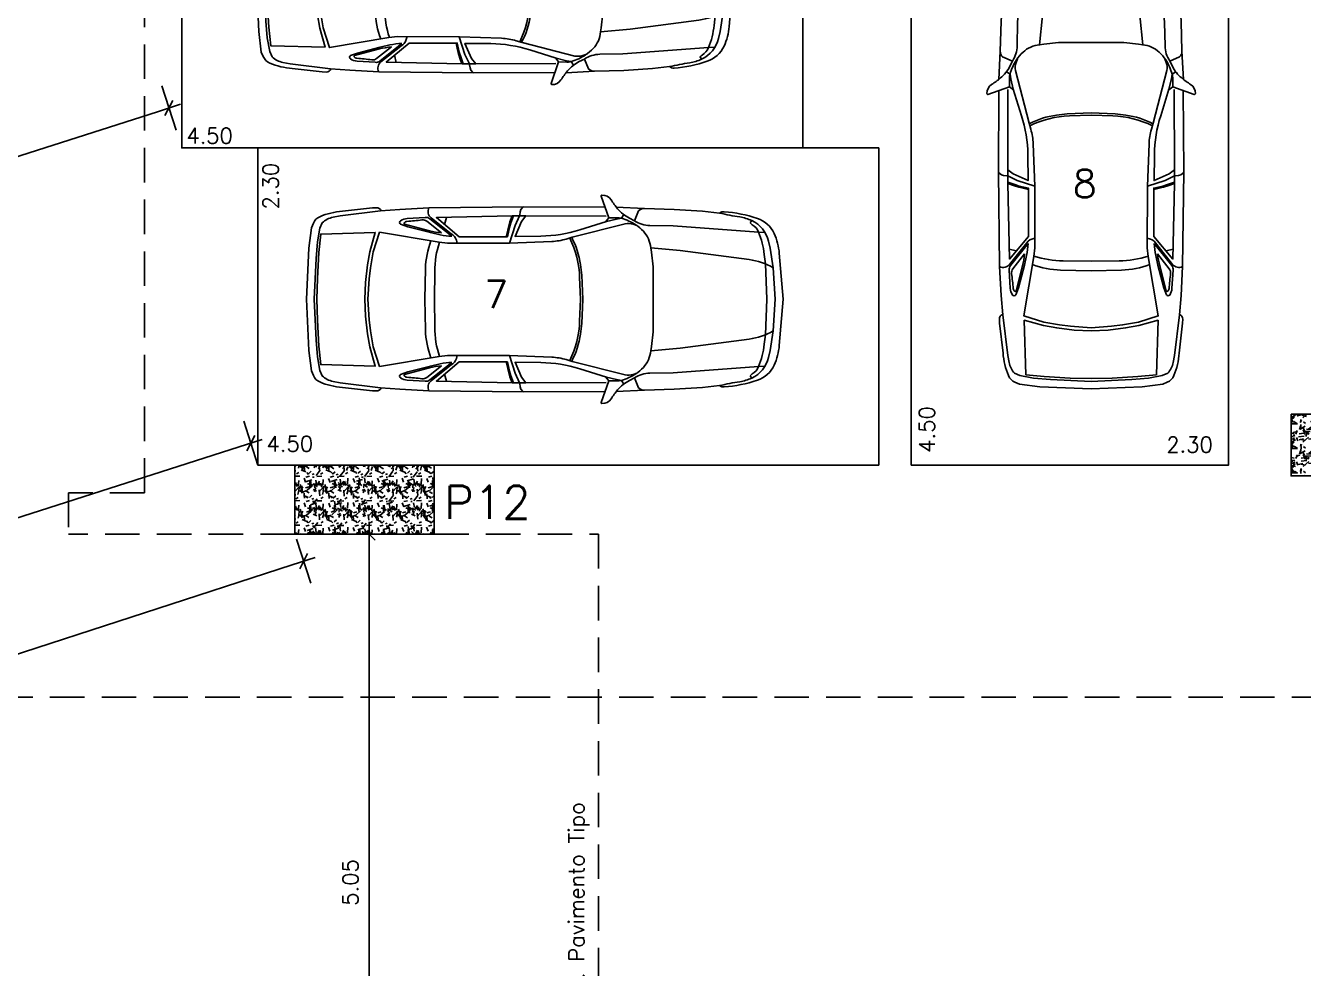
# Model space of a CAD drawing. Header units: millimetres. Extents: x -184.9 to -112.9, y 0.4 to 45.1.
# Drawn here: x -166.38 to -157.12, y 23.2 to 30.04 of the extents above; entities that cross this region are included whole.
import ezdxf

# ---------------------------------------------------------------- set-up
doc = ezdxf.new("R2010")
doc.units = ezdxf.units.MM
doc.linetypes.add('DASHED2', pattern=[0.375, 0.25, -0.125])
for name, color, linetype in [('COTA', 11, 'Continuous'), ('HACHURA 1', 8, 'Continuous'), ('LINHA', 1, 'Continuous'), ('PAREDE', 7, 'Continuous'), ('PILAR', 21, 'Continuous'), ('PROJECAO', 1, 'DASHED2'), ('TEXTO 1', 3, 'Continuous'), ('TEXTO 2', 2, 'Continuous')]:
    doc.layers.add(name, color=color, linetype=linetype)
doc.styles.add('ROMANS', font='romans.shx')
doc.dimstyles.new('Copy of TICK75', dxfattribs={"dimtxt": 0.1125, "dimasz": 0.08800000000000001, "dimexe": 0.18, "dimexo": 0.0625, "dimgap": 0.07900000000000001, "dimtad": 1, "dimrnd": 0.005, "dimzin": 4, "dimdsep": 46, "dimtxsty": 'ROMANS', "dimblk1": 'TICK', "dimblk2": 'TICK', "dimsah": 1, "dimcen": 0.09, "dimse1": 1, "dimse2": 1, "dimclrd": 256, "dimclrt": 2, "dimaunit": 1, "dimadec": 0, "dimazin": 0, "dimtfac": 1, "dimtix": 1, "dimtmove": 2, "dimatfit": 3, "dimldrblk": 'TICK', "dimfxl": 1, "dimtolj": 1, "dimtzin": 0, "dimlwd": -1, "dimarcsym": 0})
doc.dimstyles.new('TICK75', dxfattribs={"dimtxt": 0.1125, "dimasz": 0.08800000000000001, "dimexe": 0.18, "dimexo": 0.0625, "dimgap": 0.061, "dimtad": 1, "dimrnd": 0.005, "dimzin": 4, "dimdsep": 46, "dimtxsty": 'ROMANS', "dimblk1": 'TICK', "dimblk2": 'TICK', "dimsah": 1, "dimcen": 0.09, "dimse1": 1, "dimse2": 1, "dimclrt": 2, "dimaunit": 1, "dimadec": 0, "dimazin": 0, "dimtfac": 1, "dimtix": 1, "dimtmove": 2, "dimatfit": 3, "dimldrblk": 'TICK', "dimfxl": 1, "dimtolj": 1, "dimtzin": 0, "dimarcsym": 0})

# ---------------------------------------------------------------- blocks, each defined once
blk = doc.blocks.new('TICK')
at = {"layer": 'COTA'}
for p, q in [((0, 1.907592907288972), (0, -1.907600000000002)), ((-1, 0), (1, 0))]:
    blk.add_line(p, q, dxfattribs=at)
at = {"layer": 'COTA', "color": 2}
blk.add_line((0.5, 0.5), (-0.5, -0.5), dxfattribs=at)
blk = doc.blocks.new('*D186')
at = {"layer": 'COTA'}
blk.add_line((-164.8277477670897, 26.98183454971875), (-169.4208105471178, 25.50712460914092), dxfattribs=at)
at = {"layer": 'Defpoints', "color": 0}
for p in [(-164.68313209352, 26.81928279172152), (-169.5045977276075, 25.48022278047478), (-169.4437692345276, 25.2907691938114)]:
    blk.add_point(p, dxfattribs=at)
at = {"layer": 'COTA', "xscale": 0.08800000000000001, "yscale": 0.08800000000000001, "zscale": 0.08800000000000001}
for p, rotation in [((-164.7439605866, 27.0087363783849), 17.8004388985293), ((-169.5045977276075, 25.48022278047478), 197.8004388985293)]:
    blk.add_blockref('TICK', p, dxfattribs=dict(at, rotation=rotation))
at = {"layer": 'COTA', "color": 2, "insert": (-167.165625433548, 26.37325476308023), "char_height": 0.1125, "attachment_point": 5, "rotation": 17.8004388985293, "style": 'ROMANS'}
blk.add_mtext('\\A1;5.00', dxfattribs=at)
blk = doc.blocks.new('*D105')
at = {"layer": 'COTA', "color": 0, "lineweight": -2}
blk.add_line((-165.4209195179951, 29.41107102615822), (-170.1833152876491, 27.88199277950087), dxfattribs=at)
at = {"layer": 'Defpoints', "color": 0}
for p in [(-165.2443200238876, 29.14890395288197), (-170.2671024681388, 27.85509095083473), (-170.174290154521, 27.56602204889234)]:
    blk.add_point(p, dxfattribs=at)
at = {"layer": 'COTA', "color": 0, "lineweight": -2, "xscale": 0.08800000000000001, "yscale": 0.08800000000000001, "zscale": 0.08800000000000001}
for p, rotation in [((-165.3371323375054, 29.43797285482436), 17.80043889852458), ((-170.2671024681388, 27.85509095083473), 197.8004388985246)]:
    blk.add_blockref('TICK', p, dxfattribs=dict(at, rotation=rotation))
at = {"layer": 'COTA', "color": 2, "insert": (-167.8379610324938, 28.75816879956159), "char_height": 0.1125, "attachment_point": 5, "rotation": 17.80043889852458, "style": 'ROMANS'}
blk.add_mtext('\\A1;5.18', dxfattribs=at)
blk = doc.blocks.new('*D24')
at = {"layer": 'COTA'}
blk.add_line((-163.8863029050875, 26.26090395288241), (-163.8863029050875, 21.38690395288268), dxfattribs=at)
at = {"layer": 'Defpoints', "color": 0}
for p in [(-163.4143200238879, 26.34890395288241), (-163.8863029050875, 21.29890395288268), (-163.4143200238879, 21.29890395288268)]:
    blk.add_point(p, dxfattribs=at)
at = {"layer": 'COTA', "xscale": 0.08800000000000001, "yscale": 0.08800000000000001, "zscale": 0.08800000000000001}
for p, rotation in [((-163.8863029050875, 26.34890395288241), 90), ((-163.8863029050875, 21.29890395288268), 270)]:
    blk.add_blockref('TICK', p, dxfattribs=dict(at, rotation=rotation))
at = {"layer": 'COTA', "color": 2, "insert": (-164.0215529050875, 23.82390395288255), "char_height": 0.1125, "attachment_point": 5, "rotation": 90, "style": 'ROMANS'}
blk.add_mtext('\\A1;5.05', dxfattribs=at)
blk = doc.blocks.new('*D19')
at = {"layer": 'COTA'}
blk.add_line((-164.4443588119858, 26.12524551764252), (-169.3037568781457, 24.55081100587527), dxfattribs=at)
at = {"layer": 'Defpoints', "color": 0}
for p in [(-164.4243200238876, 26.34890395288269), (-169.4511493399494, 24.72022207660549), (-169.3874725030966, 24.52368732362029)]:
    blk.add_point(p, dxfattribs=at)
at = {"layer": 'COTA', "xscale": 0.08800000000000001, "yscale": 0.08800000000000001, "zscale": 0.08800000000000001}
for p, rotation in [((-164.3606431870349, 26.15236919989749), 17.95221267740266), ((-169.3874725030966, 24.52368732362029), 197.9522126774027)]:
    blk.add_blockref('TICK', p, dxfattribs=dict(at, rotation=rotation))
at = {"layer": 'COTA', "color": 2, "insert": (-166.9157450953497, 25.46669346942501), "char_height": 0.1125, "attachment_point": 5, "rotation": 17.952212677402667, "style": 'ROMANS'}
blk.add_mtext('\\A1;5.29', dxfattribs=at)
blk = doc.blocks.new('VECTRA_P')
for p, q in [((1.961916044578647, 0.7454139204326111), (1.979962422656069, 0.7223204870060727)), ((1.979962422656069, 0.7223204870060727), (1.985978891584992, 0.7042858849629283)), ((1.15162914757218, 0.6822805562241001), (1.170250023715052, 0.6528511176516076)), ((1.985978891584992, 0.7042858849629283), (1.989588754992653, 0.6790374284784093)), ((1.989588754992653, 0.6790374284784093), (1.990423900686153, 0.671493906475348)), ((1.990423900686153, 0.671493906475348), (2.026474363584001, 0.5958986722658892)), ((2.068383374160682, 0.6255172471384185), (2.051368606376137, 0.671764355265168)), ((2.080714606053597, 0.581919385452693), (2.068383374160682, 0.6255172471384185)), ((2.57970397046207, 0.6599597216620623), (2.594454901774334, 0.6032199314345235)), ((2.026474363584001, 0.5958986722658892), (2.072112204241598, 0.4536526510405565)), ((2.085457364538449, 0.5582249002189883), (2.080714606053597, 0.581919385452693)), ((2.098737148128357, 0.5045626529906713), (2.085457364538449, 0.5582249002189883)), ((2.026474363584001, -0.5958986722660029), (2.072112204241598, -0.4536526510406702)), ((2.098737148128357, -0.5045626529906713), (2.085457364538449, -0.558224900219102)), ((1.990423900686153, -0.671493906475348), (2.026474363584001, -0.5958986722660029)), ((2.080714606053597, -0.5819193854528066), (2.068383374160682, -0.6255172471384185)), ((2.085457364538449, -0.558224900219102), (2.080714606053597, -0.5819193854528066)), ((2.57970397046207, -0.659959721662176), (2.594454901774334, -0.6032199314345235)), ((1.15162914757218, -0.6822805562241001), (1.170250023715052, -0.6528511176517213)), ((1.979962422656069, -0.7223204870060727), (1.985978891584992, -0.7042858849629283)), ((1.985978891584992, -0.7042858849629283), (1.989588754992653, -0.679037428478523)), ((1.989588754992653, -0.679037428478523), (1.990423900686153, -0.671493906475348)), ((2.068383374160682, -0.6255172471384185), (2.051368606376137, -0.671764355265168)), ((1.961916044578647, -0.7454139204326111), (1.979962422656069, -0.7223204870060727))]:
    blk.add_line(p, q)
for points in [[(-0.1320190883282919, 0), (-0.1008528512771925, 0.3712777887999437, -0.08670154319651346), (-0.05929786854237307, 0.5295766547779976, -0.2061370853005027), (0.07575582534574465, 0.6515446477206979, -0.06357708614580351), (0.3432660117429904, 0.7060409657887021, -0.1929015418481739), (0.3793655732205217, 0.6945910887162654), (0.5171960851145485, 0.7108090287478035), (0.7461727013100798, 0.7246750477327168), (0.9844009200173609, 0.7316080572252304, -0.2123161555323496), (1.031544989413998, 0.7122664558220322), (1.064733379409393, 0.6333655615015914), (1.105932718829692, 0.6539484086813445, 0.1044151366488792), (1.200920117955526, 0.7294188256335019, 0.0301351806626627), (1.253563734945978, 0.8014587652172622, -0.2682936796714216), (1.326807051562739, 0.8391939651780831, -0.4785956254922227), (1.33322840580616, 0.8303783016676789), (1.272714654757706, 0.6570473592398685), (1.205592214469572, 0.6575789908431489, 0.07179212366907503), (1.169655606317587, 0.6526825542728147, 0.07499638974959891), (1.055311823190578, 0.6004538237247061, 0.06072865727079466), (0.9932394701028251, 0.5482251102067721, 0.1684271616291917), (0.9344133794095235, 0.4151684846918897), (0.6970827053457818, 0.3922725282805004), (0.1430190510846003, 0.319669689655143, 0.09778805919175905), (-0.0518805754039704, 0.2539442399047402), (-0.02765396015858457, 0.4118647800966073), (-0.01496385400581346, 0.4671945899776802, -0.2331102208790654), (0.121166552410326, 0.6343367594729443, -0.06836519186026477), (0.2170667534214807, 0.6632412582611096, 0.01729510242172204), (0.3793655732205217, 0.6945910887162654, -1.253436740119883)], [(1.302480391907473, 0.7423060514022382), (1.956488019347141, 0.7454784870308231), (2.719981998016639, 0.7363966926600369), (2.953366491197812, 0.724027900315491), (3.109233037354905, 0.7120479754479447), (3.435155155121226, 0.671325304586162), (3.492107656522627, 0.6606554445138499, -0.1399637996152884), (3.579909403339805, 0.6167904471864176), (3.598752007202737, 0.5730169360675745), (3.618832332368783, 0.4626404092400662), (3.629509649335454, 0.3282160887494001), (3.644570521449356, 0)], [(2.491741989655896, 0.4525810770871885), (2.499265473029567, 0.4769270229556923, -0.2003298297804957), (2.54221463858628, 0.5284238978956637), (2.703274031861039, 0.6560932425543342, 0.3624230789309417), (2.719981998016639, 0.7363966926600369, -80.84350076330199)], [(3.705103418840444, 0), (3.687676118608668, 0.4123476542511071), (3.666376141500322, 0.5768040427533379), (3.650885224581053, 0.6135648771266915, 0.1959473859716668), (3.598603413634144, 0.6658039790636394, 0.08120935695297105), (3.41700870031022, 0.709461599704241), (3.175920377006562, 0.7366809606781999), (3.144455636507253, 0.7379122608207354, 0.3157387096905431), (3.104851987431431, 0.7123847035670678, 0.1957327759611312)], [(0, 0), (0.01100997788407199, 0.2846534889434906), (0.01990737984293389, 0.3623728700364381, -0.0682736265983916), (0.06561340932655924, 0.5411331068120262, -0.1604009858186431), (0.1163875355390971, 0.6008365603314587, 0.06879540109318083), (0.1306029470446859, 0.6124578633485953, 0.4314913820364382), (0.1299568178129356, 0.6221422882064189), (0.121166552410326, 0.6343367594729443)], [(0.01380427847098531, 0.5384462209282219), (0.06561340932655924, 0.5411331068120262), (0.7545740267116834, 0.59217929466638), (0.9415556832018055, 0.5951214652479848, 0.1436300784178557), (1.064733379409393, 0.6333655615015914, -3.590325510716907)], [(1.940061953170733, 0.6712413627540172), (1.973903712108701, 0.6277661184738008), (2.027083576273853, 0.5070015131835817), (1.81919857112964, 0.5094168206165932, -0.07434063790939607), (1.504953777822791, 0.5601379361052068), (1.291541432971783, 0.6263506538005004), (1.209012588917417, 0.646667233878361), (1.170250023715052, 0.6528511176516076)], [(2.534698532370136, 0.5080397249730595), (2.711863858989151, 0.6496561353155812, -0.2146323262784144), (2.749444390069829, 0.659311796173597), (2.89439782008418, 0.65072898652204, -0.1319395890471765), (2.949158005421083, 0.6324904989821789, -0.5639220405625647), (2.948084284509111, 0.6056692188208217), (2.891176627432099, 0.5852850288679292), (2.70864266633707, 0.5370067075473344), (2.630260441439795, 0.519841088243993, -0.04639468910887844), (2.534698532370136, 0.5080397249730595, 1.803463411316748)], [(2.618813082505106, 0.5352526315029991), (2.738148077828868, 0.6295860673130846, -0.2033426459790119), (2.776667617351364, 0.6401514130774331, 0.01387406641713885), (2.89751316936087, 0.6273220561341759, -0.2240254394216894), (2.918661142458333, 0.6152473752605374, -0.4267739444706883), (2.91647181800986, 0.6041927179279583), (2.715002453122445, 0.5522516273764495, -0.03871868372115205), (2.618813082505106, 0.5352526315029991, -4.743429449944328)], [(1.045618133581172, 0.59388372044873), (1.076727934833489, 0.6047294415595843, -0.1328747460121915), (1.14068964302966, 0.6092944024107965), (1.566232963750565, 0.4994861561666539), (1.61415760560368, 0.4854507548602669, 0.06103242020598566), (1.731238507991758, 0.4661977104719881), (2.071216763625834, 0.4536549376532548), (2.569494616824027, 0.4523825266196582), (2.638939209312703, 0.4606149740656065), (3.118040953292134, 0.5408943775357784), (3.16894401815588, 0.3819467633020395), (3.190399290052714, 0.2533203557342176), (3.201126926001141, 0.1648896877585457), (3.212393651159488, 0)], [(1.481285098968407, 0), (1.489861314243534, 0.1939859806047934), (1.500581560900347, 0.2796779036804082, -0.09356540660945266), (1.570813820307233, 0.498144588288028, -2.549356773437184)], [(1.500579436852966, 0), (1.506612150256963, 0.174864119810195, -0.1047644017369665), (1.585753946143235, 0.4937691635885813, 2.883450233120003)], [(2.675595540450946, 0), (2.67368617143126, 0.2247297064131999, 0.07648709176800697), (2.635403330633146, 0.4601958062893345, 15.10237595603503)], [(2.753879311264434, 0), (2.748151234121508, 0.245715505041403, 0.08483540131401172), (2.704118509171327, 0.4715365692737805, 10.94108114347921)], [(-0.1320190883282919, 0), (-0.1008528512771925, -0.3712777888000574, 0.08670154319651346), (-0.05929786854237307, -0.5295766547779976, 0.2061370853005027), (0.07575582534574465, -0.6515446477206979, 0.06357708614580351), (0.3432660117429904, -0.7060409657888158, 0.1929015418481739), (0.3793655732205217, -0.6945910887162654), (0.5171960851145485, -0.7108090287478035), (0.7461727013100798, -0.7246750477328305), (0.9844009200173609, -0.731608057225344, 0.2123161555323496), (1.031544989413998, -0.7122664558220322), (1.064733379409393, -0.6333655615017051), (1.105932718829692, -0.6539484086813445, -0.1044151366488792), (1.200920117955526, -0.7294188256335019, -0.0301351806626627), (1.253563734945978, -0.8014587652172622, 0.2682936796714216), (1.326807051562739, -0.8391939651781968, 0.4785956254922227), (1.33322840580616, -0.8303783016676789), (1.272714654757706, -0.6570473592399821), (1.205592214469572, -0.6575789908432625, -0.07179212366907503), (1.169655606317587, -0.6526825542728147, -0.07499638974959891), (1.055311823190578, -0.6004538237247061, -0.06072865727079466), (0.9932394701028251, -0.5482251102067721, -0.1684271616291917), (0.9344133794095235, -0.4151684846920034), (0.6970827053457818, -0.3922725282806141), (0.1430190510846003, -0.3196696896552567, -0.09778805919175905), (-0.0518805754039704, -0.2539442399048539), (-0.02765396015858457, -0.411864780096721), (-0.01496385400581346, -0.4671945899776802, 0.2331102208790654), (0.121166552410326, -0.634336759473058, 0.06836519186026477), (0.2170667534214807, -0.6632412582611096, -0.01729510242172204), (0.3793655732205217, -0.6945910887162654, 1.253436740119883)], [(0, 0), (0.01100997788407199, -0.2846534889434906), (0.01990737984293389, -0.3623728700365518, 0.0682736265983916), (0.06561340932655924, -0.5411331068120262, 0.1604009858186431), (0.1163875355390971, -0.6008365603314587, -0.06879540109318083), (0.1306029470446859, -0.612457863348709, -0.4314913820364382), (0.1299568178129356, -0.6221422882065326), (0.121166552410326, -0.634336759473058)], [(1.045618133581172, -0.59388372044873), (1.076727934833489, -0.6047294415595843, 0.1328747460121915), (1.14068964302966, -0.6092944024107965), (1.566232963750565, -0.4994861561666539), (1.61415760560368, -0.4854507548602669, -0.06103242020598566), (1.731238507991758, -0.4661977104719881), (2.071216763625834, -0.4536549376533685), (2.569494616824027, -0.4523825266196582), (2.638939209312703, -0.4606149740657202), (3.118040953292134, -0.5408943775357784), (3.16894401815588, -0.3819467633021532), (3.190399290052714, -0.2533203557342176), (3.201126926001141, -0.1648896877585457), (3.212393651159488, 0)], [(1.302480391907473, -0.7423060514022382), (1.956488019347141, -0.7454784870308231), (2.719981998016639, -0.7363966926601506), (2.953366491197812, -0.724027900315491), (3.109233037354905, -0.7120479754479447), (3.435155155121226, -0.671325304586162), (3.492107656522627, -0.6606554445139636, 0.1399637996152884), (3.579909403339805, -0.6167904471865313), (3.598752007202737, -0.5730169360675745), (3.618832332368783, -0.4626404092401799), (3.629509649335454, -0.3282160887496275), (3.644570521449356, 0)], [(1.481285098968407, 0), (1.489861314243534, -0.1939859806049071), (1.500581560900347, -0.2796779036805219, 0.09356540660945266), (1.570813820307233, -0.498144588288028, 2.549356773437184)], [(1.500579436852966, 0), (1.506612150256963, -0.1748641198103087, 0.1047644017369665), (1.585753946143235, -0.4937691635886949, -2.883450233120003)], [(2.675595540450946, 0), (2.67368617143126, -0.2247297064133136, -0.07648709176800697), (2.635403330633146, -0.4601958062894482, -15.10237595603503)], [(2.753879311264434, 0), (2.748151234121508, -0.245715505041403, -0.08483540131401172), (2.704118509171327, -0.4715365692737805, -10.94108114347921)], [(3.705103418840444, 0), (3.687676118608668, -0.4123476542511071), (3.666376141500322, -0.5768040427534515), (3.650885224581053, -0.6135648771266915, -0.1959473859716668), (3.598603413634144, -0.6658039790637531, -0.08120935695297105), (3.41700870031022, -0.7094615997043547), (3.175920377006562, -0.7366809606781999), (3.144455636507253, -0.7379122608207354, -0.3157387096905431), (3.104851987431431, -0.7123847035671815, -0.1957327759611312)], [(1.940061953170733, -0.6712413627541309), (1.973903712108701, -0.6277661184738008), (2.027083576273853, -0.5070015131836954), (1.81919857112964, -0.5094168206165932, 0.07434063790939607), (1.504953777822791, -0.5601379361052068), (1.291541432971783, -0.6263506538005004), (1.209012588917417, -0.646667233878361), (1.170250023715052, -0.6528511176517213)], [(2.491741989655896, -0.4525810770871885), (2.499265473029567, -0.4769270229556923, 0.2003298297804957), (2.54221463858628, -0.5284238978957774), (2.703274031861039, -0.6560932425543342, -0.3624230789309417), (2.719981998016639, -0.7363966926601506, 80.84350076330199)], [(2.534698532370136, -0.5080397249730595), (2.711863858989151, -0.6496561353156949, 0.2146323262784144), (2.749444390069829, -0.6593117961737107), (2.89439782008418, -0.6507289865221537, 0.1319395890471765), (2.949158005421083, -0.6324904989821789, 0.5639220405625647), (2.948084284509111, -0.6056692188208217), (2.891176627432099, -0.5852850288680429), (2.70864266633707, -0.5370067075474481), (2.630260441439795, -0.5198410882441067, 0.04639468910887844), (2.534698532370136, -0.5080397249730595, -1.803463411316748)], [(0.01380427847098531, -0.5384462209282219), (0.06561340932655924, -0.5411331068120262), (0.7545740267116834, -0.5921792946664937), (0.9415556832018055, -0.5951214652480985, -0.1436300784178557), (1.064733379409393, -0.6333655615017051, 3.590325510716907)], [(2.618813082505106, -0.5352526315029991), (2.738148077828868, -0.6295860673130846, 0.2033426459790119), (2.776667617351364, -0.6401514130775467, -0.01387406641713885), (2.89751316936087, -0.6273220561342896, 0.2240254394216894), (2.918661142458333, -0.6152473752606511, 0.4267739444706883), (2.91647181800986, -0.6041927179279583), (2.715002453122445, -0.5522516273766769, 0.03871868372115205), (2.618813082505106, -0.5352526315029991, 4.743429449944328)]]:
    blk.add_lwpolyline(points, format="xyb")
for points in [[(1.212392335146291, 0.74363472035634), (0.9844009200173609, 0.7316080572252304)], [(1.272714654757706, 0.6570473592398685), (1.297673131656929, 0.6244482501025459)], [(1.294064591853857, 0.6693665426258804), (1.940061953170733, 0.6712413627540172), (2.050083299866142, 0.6717930729574846), (2.66005630893266, 0.6581644038028571), (2.476662228310715, 0.5045626529906713), (2.088298292876033, 0.5045626529906713), (2.072177610864721, 0.5781282596408346), (2.059846408887942, 0.6150916681859826), (2.03991356029573, 0.6717420760440973)], [(3.23704989238399, 0), (3.231188897740527, 0.1366836483657607), (3.214458973123207, 0.2773760684380022), (3.195316758914156, 0.3836347962494528), (3.152778491820179, 0.5387725514564181), (3.590922589038996, 0.5260215163808653), (3.605810964572182, 0.3772592872267069), (3.618572450683615, 0.168992159598929), (3.622826289359487, 0)], [(-0.0518805754039704, 0.2539442399047402), (-0.06750177720167017, 0)], [(-0.0518805754039704, -0.2539442399048539), (-0.06750177720167017, 0)], [(3.23704989238399, 0), (3.231188897740527, -0.1366836483658744), (3.214458973123207, -0.2773760684380022), (3.195316758914156, -0.3836347962494528), (3.152778491820179, -0.5387725514565318), (3.590922589038996, -0.5260215163809789), (3.605810964572182, -0.3772592872268206), (3.618572450683615, -0.168992159598929), (3.622826289359487, 0)], [(1.294064591853857, -0.6693665426258804), (1.940061953170733, -0.6712413627541309), (2.050083299866142, -0.6717930729574846), (2.66005630893266, -0.6581644038029708), (2.476662228310715, -0.5045626529906713), (2.088298292876033, -0.5045626529906713), (2.072177610864721, -0.5781282596408346), (2.059846408887942, -0.6150916681859826), (2.03991356029573, -0.671742076044211)], [(1.272714654757706, -0.6570473592399821), (1.297673131656929, -0.6244482501025459)], [(1.212392335146291, -0.74363472035634), (0.9844009200173609, -0.731608057225344)]]:
    blk.add_lwpolyline(points)
for points in [[(0.9344133794095235, 0.4151684846918897, 0), (0.9293419320706562, 0.3808266873643333, 0), (0.916062627139322, 0.2630692569108533, 0), (0.916062627139322, 0, 0)], [(0.9344133794095235, -0.4151684846920034, 0), (0.9293419320706562, -0.380826687364447, 0), (0.916062627139322, -0.2630692569109669, 0), (0.916062627139322, 0, 0)]]:
    blk.add_polyline3d(points)
blk = doc.blocks.new('ESTRUTURA(20-03-2019)')
at = {"layer": 'HACHURA 1'}
h = blk.add_hatch(dxfattribs=at)
h.set_pattern_fill('GRAVEL', color=256, scale=0.007, style=0)
h.set_pattern_definition([(228.0128, (-21.70113474855555, 192.5992540229777), (-1.422401208612721, -1.60020196626588), [0.02392047, -2.368135]), (184.9697, (-21.71713674855555, 192.5814740229777), (2.133603451432539, 0.1777987452771221), [0.04104835, -4.06378]), (132.5104, (-21.75803074855555, 192.5779180229777), (1.777998706283219, -1.955801910472229), [0.02894374, -2.865429]), (267.2737, (-21.82737274855555, 192.5334680229777), (0.1777992279579721, 3.55599885573565), [0.03738035, -3.700648]), (292.8337, (-21.82915074855555, 192.4961300229777), (-0.8890025238851333, 2.133601213103578), [0.03665438, -3.628786]), (357.2737, (-21.81492674855555, 192.4623480229777), (-3.55599885573565, 0.1777992279579723), [0.03738035, -3.700648]), (37.6942, (-21.77758874855555, 192.4605700229777), (-2.311401460286795, -1.777998414988943), [0.04943357999999999, -4.893917000000001]), (72.2553, (-21.73847274855555, 192.4907960229777), (1.244602489582704, 3.911601134422548), [0.0466704, -4.620371]), (121.4296, (-21.72424874855555, 192.5352460229777), (-1.422400366468514, 2.311397281198088), [0.03750691, -3.713185]), (175.2364, (-21.74380674855555, 192.5672500229777), (1.955798463713812, -0.1777983313904809), [0.04281991, -2.098173]), (222.3974, (-21.78647874855555, 192.5708060229777), (-2.13360006420678, -1.955797455544588), [0.05537546, -5.482176]), (138.8141, (-21.65135074855555, 192.5316900229777), (-1.244599207195732, 1.06679835899868), [0.01890035, -1.871142]), (171.4692, (-21.66557474855555, 192.5441360229777), (2.311396471691398, -0.3556008960031989), [0.03595773999999999, -3.559822]), (225, (-21.70113474855555, 192.5494700229777), (-3.730349362740526e-17, -0.1777998788090138), [0.02514463, -0.2263023]), (203.1986, (-21.71358074855555, 192.5708060229777), (0.8890029977913583, 0.3556015592014385), [0.01354087, -1.340542]), (291.8014, (-21.72602674855555, 192.5654720229777), (-0.1778001247326156, 0.5334003436112306), [0.01914962, -0.9383360000000001]), (30.9638, (-21.71891474855555, 192.5476920229777), (0.5333994368365759, 0.3556002771062386), [0.0311024, -1.005641]), (161.5651, (-21.69224474855555, 192.5636940229777), (0.3556001622726687, -0.1777997355725554), [0.02249009, -0.539763]), (16.38950000000001, (-21.82915074855555, 192.5654720229777), (1.778000980977855, 0.5333988904977464), [0.03150616000000001, -3.119116]), (70.3462, (-21.79892474855555, 192.5743620229777), (-0.7111980182073556, -1.95579723419815), [0.02643193, -2.616754]), (293.1986, (-21.69224474855555, 192.5992540229777), (-0.3556015592014385, 0.8890029977913584), [0.0270816, -1.327004]), (343.6105, (-21.68157674855555, 192.5743620229777), (-1.778000980977855, 0.5333988904977468), [0.03150616, -3.119116]), (339.444, (-21.82915074855555, 192.4552360229777), (-0.8890011034979137, 0.3555995685235097), [0.03038245, -1.488739]), (294.7751, (-21.80070274855555, 192.4445680229777), (-0.8889979282538788, 1.955799091830967), [0.02545703999999999, -2.520252]), (66.80140000000002, (-21.69046674855555, 192.4214540229777), (0.3556015592014388, 0.8890029977913583), [0.0270816, -1.327004]), (17.354, (-21.67979874855555, 192.4463460229777), (-2.311400124730197, -0.7111989272923943), [0.02980481, -2.950667999999999]), (69.444, (-21.77758874855555, 192.4214540229777), (-0.3555995685235101, -0.8890011034979135), [0.01519126, -1.503936]), (101.3099, (-21.70113474855555, 192.4214540229777), (-0.1777991224021144, 0.7111977222631835), [0.00906605, -0.89754]), (165.9638, (-21.70291274855555, 192.4303440229777), (0.5334003748288021, -0.1777996922886549), [0.03665438, -0.6964335]), (186.0090000000001, (-21.73847274855555, 192.4392340229777), (1.777997378109956, 0.1777995847983501), [0.03396869, -3.362898]), (303.6901, (-21.71891474855555, 192.5316900229777), (-0.1778000609915063, 0.3555996569462287), [0.02564268, -0.6154246]), (353.1572, (-21.70469074855555, 192.5103540229777), (3.02260124996504, -0.3556015926158388), [0.04476898999999999, -4.43212]), (60.94540000000001, (-21.66024074855555, 192.5050200229777), (-0.7111983456080363, -1.244597032758389), [0.01830556, -1.812258]), (90, (-21.65135074855555, 192.5210220229777), (-0.1778, 0.1778), [0.010668, -0.167132]), (120.2564, (-21.74202874855555, 192.4445680229777), (0.7111984926785277, -1.244599372273429), [0.02470069, -2.445373]), (48.01279999999999, (-21.75447474855555, 192.4659040229777), (1.42240120861272, 1.600201966265881), [0.04784101, -2.344216]), (0, (-21.72247074855555, 192.5014640229777), (0.1778, 0.1778), [0.046228, -0.131572]), (325.3048, (-21.67624274855555, 192.5014640229777), (-1.777996919366758, 1.244600118333933), [0.0281127, -2.783151]), (254.0546, (-21.65312874855555, 192.4854620229777), (-0.1778004535791032, -0.7112016942242539), [0.02588803, -1.268519]), (207.646, (-21.66024074855555, 192.4605700229777), (-3.37819881343159, -1.778001118230637), [0.04215015, -4.172875]), (175.4261, (-21.69757874855555, 192.4410120229777), (-2.311400532332326, 0.1777991397853624), [0.04459202999999999, -4.414605999999999]), (175.4261, (-21.69757874855555, 192.4410120229777), (-2.311400532332326, 0.1777991397853624), [0.04459202999999999, -4.414605999999999])])
h.paths.add_polyline_path([(-28.81994294876335, 7.129999999999967), (-29.00379094876337, 7.129999999999967), (-29.45214500000061, 6.681645948762679), (-29.26829700000062, 6.681645948762707)])
h.paths.add_polyline_path([(-29.73918194876335, 7.129999999999995), (-29.76999999999884, 7.129999999999967), (-29.76999999999884, 7.09918194876451)])
h.paths.add_polyline_path([(-29.55533494876336, 7.129999999999967), (-29.73918194876337, 7.129999999999967), (-29.76999999999884, 7.09918194876451), (-29.76999999999884, 6.915334948764468)], flags=17)
h.paths.add_polyline_path([(-29.37148694876334, 7.129999999999967), (-29.55533494876336, 7.129999999999967), (-29.76999999999884, 6.915334948764524), (-29.76999999999884, 6.731486948764456)])
h.paths.add_polyline_path([(-29.18763894876334, 7.129999999999967), (-29.37148694876333, 7.129999999999967), (-29.76999999999884, 6.731486948764513), (-29.76999999999884, 6.681645948762679), (-29.63599300000063, 6.681645948762679)])
h.paths.add_polyline_path([(-28.63609594876336, 7.129999999999967), (-28.81994294876336, 7.129999999999967), (-29.26829700000064, 6.681645948762679), (-29.08445000000062, 6.68164594876265)])
h.paths.add_polyline_path([(-28.45224794876335, 7.129999999999967), (-28.63609594876334, 7.129999999999967), (-29.08445000000065, 6.681645948762679), (-28.90060200000062, 6.681645948762679)])
h.paths.add_polyline_path([(-28.37000000000063, 7.02839994876274), (-28.37000000000063, 7.129999999999995), (-28.45224794876333, 7.129999999999995), (-28.90060200000066, 6.68164594876265), (-28.71675400000064, 6.68164594876265)])
h.paths.add_polyline_path([(-28.37000000000063, 6.8445519487627), (-28.37000000000063, 7.028399948762683), (-28.71675400000065, 6.681645948762679), (-28.53290600000062, 6.681645948762679)], flags=17)
h.paths.add_polyline_path([(-28.37000000000063, 6.8445519487627), (-28.53290600000061, 6.681645948762679), (-28.37000000000063, 6.68164594876265)], flags=17)
h.paths.add_polyline_path([(-28.34999999999832, 7.129999999999967), (-28.37000000000063, 7.129999999999967), (-28.37000000000063, 6.681645948762679), (-28.34999999999832, 6.681645948762679)])
h = blk.add_hatch(dxfattribs=at)
h.set_pattern_fill('GRAVEL', color=256, scale=0.007, angle=90, style=0)
h.set_pattern_definition([(221.9872, (54.29711716250608, -1493.478619496164), (-1.60020196626588, -1.422401208612721), [0.02392047, -2.368135]), (265.0303, (54.27933716250618, -1493.494621496164), (0.1777987452771219, 2.133603451432539), [0.04104835, -4.06378]), (317.4896, (54.27578116250606, -1493.535515496164), (-1.955801910472229, 1.777998706283218), [0.02894374, -2.865429]), (182.7263, (54.23133116250619, -1493.604857496164), (3.55599885573565, 0.1777992279579723), [0.03738035, -3.700648]), (157.1663, (54.1939931625061, -1493.606635496164), (2.133601213103578, -0.8890025238851332), [0.03665438, -3.628786]), (92.72629999999988, (54.16021116250613, -1493.592411496164), (0.1777992279579725, -3.55599885573565), [0.03738034999999997, -3.700647999999998]), (52.30580000000004, (54.15843316250607, -1493.555073496164), (-1.777998414988942, -2.311401460286795), [0.04943357999999999, -4.893917000000001]), (17.74470000000001, (54.18865916250616, -1493.515957496164), (3.911601134422548, 1.244602489582704), [0.0466704, -4.620371]), (328.5704, (54.23310916250625, -1493.501733496164), (2.311397281198088, -1.422400366468513), [0.03750691, -3.713185]), (274.7636, (54.26511316250617, -1493.521291496164), (-0.177798331390481, 1.955798463713812), [0.04281990999999979, -2.098172999999986]), (227.6026, (54.26866916250606, -1493.563963496164), (-1.955797455544588, -2.13360006420678), [0.05537546, -5.482176]), (311.1859, (54.22955316250614, -1493.428835496164), (1.06679835899868, -1.244599207195732), [0.0189003499999999, -1.871141999999993]), (278.5308, (54.24199916250609, -1493.443059496164), (-0.3556008960031991, 2.311396471691398), [0.03595773999999999, -3.559822]), (225, (54.24733316250604, -1493.478619496164), (-0.1777998788090138, -4.819059625101757e-17), [0.02514463, -0.2263023]), (246.8014000000001, (54.26866916250606, -1493.491065496164), (0.3556015592014385, 0.8890029977913583), [0.01354087, -1.340542]), (158.1986, (54.26333516250611, -1493.503511496164), (0.5334003436112306, -0.1778001247326156), [0.01914962, -0.9383360000000001]), (59.03620000000002, (54.24555516250621, -1493.496399496164), (0.3556002771062386, 0.5333994368365759), [0.0311024, -1.005641]), (288.4349, (54.26155716250605, -1493.469729496164), (-0.1777997355725554, 0.3556001622726687), [0.02249008999999975, -0.5397629999999919]), (73.6105, (54.26333516250611, -1493.606635496164), (0.5333988904977462, 1.778000980977855), [0.0315061599999997, -3.11911599999998]), (19.65380000000002, (54.27222516250617, -1493.576409496164), (-1.95579723419815, -0.7111980182073557), [0.02643193, -2.616754]), (156.8014, (54.29711716250608, -1493.469729496164), (0.8890029977913584, -0.3556015592014384), [0.0270816, -1.327004]), (106.3895, (54.27222516250617, -1493.459061496164), (0.5333988904977469, -1.778000980977855), [0.03150615999999979, -3.119115999999986]), (110.556, (54.15309916250612, -1493.606635496164), (0.3555995685235097, -0.8890011034979137), [0.03038244999999985, -1.48873899999999]), (155.2249, (54.14243116250623, -1493.578187496164), (1.955799091830967, -0.8889979282538787), [0.02545703999999989, -2.520251999999986]), (23.19859999999999, (54.11931716250615, -1493.467951496164), (0.8890029977913583, 0.3556015592014388), [0.0270816, -1.327004]), (72.64600000000004, (54.14420916250606, -1493.457283496164), (-0.7111989272923942, -2.311400124730197), [0.02980480999999999, -2.950667999999999]), (20.55600000000001, (54.11931716250615, -1493.555073496164), (-0.8890011034979135, -0.3555995685235102), [0.01519126, -1.503936]), (348.6901, (54.11931716250615, -1493.478619496164), (0.7111977222631835, -0.1777991224021143), [0.009066049999999999, -0.8975399999999999]), (284.0362, (54.12820716250621, -1493.480397496164), (-0.1777996922886549, 0.5334003748288021), [0.03665438, -0.6964335]), (263.991, (54.13709716250605, -1493.515957496164), (0.17779958479835, 1.777997378109956), [0.03396869, -3.362898]), (146.3099, (54.22955316250614, -1493.496399496164), (0.3555996569462287, -0.1778000609915063), [0.02564268, -0.6154246]), (96.84279999999998, (54.20821716250612, -1493.482175496164), (-0.355601592615839, 3.02260124996504), [0.0447689899999997, -4.432119999999963]), (29.0546, (54.20288316250617, -1493.437725496164), (-1.244597032758389, -0.7111983456080364), [0.01830556, -1.812258]), (7.016709298534877e-15, (54.21888516250624, -1493.428835496164), (0.1778, -0.1778), [0.010668, -0.167132]), (329.7436, (54.14243116250623, -1493.519513496164), (-1.244599372273429, 0.7111984926785276), [0.02470068999999984, -2.44537299999998]), (41.98720000000002, (54.16376716250625, -1493.531959496164), (1.600201966265881, 1.42240120861272), [0.04784101, -2.344216]), (90, (54.19932716250605, -1493.499955496164), (0.1778, 0.1778), [0.046228, -0.131572]), (124.6952, (54.19932716250605, -1493.453727496164), (1.244600118333933, -1.777996919366758), [0.0281127, -2.783151]), (195.9454, (54.18332516250621, -1493.430613496164), (-0.7112016942242539, -0.1778004535791033), [0.02588803, -1.268519]), (242.354, (54.15843316250607, -1493.437725496164), (-1.778001118230637, -3.37819881343159), [0.04215015, -4.172875]), (274.5739, (54.13887516250611, -1493.475063496164), (0.1777991397853625, -2.311400532332326), [0.04459202999999968, -4.414605999999959]), (274.5739, (54.13887516250611, -1493.475063496164), (0.1777991397853625, -2.311400532332326), [0.04459202999999968, -4.414605999999959])])
h.paths.add_polyline_path([(-35.97999999999888, 6.760000000000019), (-35.97999999999888, 6.260000000000019), (-36.98999999999864, 6.260000000000019), (-36.98999999999864, 6.760000000000019)])
at = {"layer": 'PILAR'}
for points in [[(-29.76999999999884, 7.129999999999967), (-29.76999999999884, 6.681645948762679), (-28.34999999999832, 6.681645948762679), (-28.34999999999832, 7.129999999999967), (-29.76999999999884, 7.129999999999967)], [(-35.97999999999888, 6.760000000000019), (-36.98999999999864, 6.760000000000019), (-36.98999999999864, 6.260000000000019), (-35.97999999999888, 6.260000000000019), (-35.97999999999888, 6.760000000000019)]]:
    blk.add_lwpolyline(points, dxfattribs=at)
at = {"layer": 'PROJECAO', "color": 11}
for p, q in [((-38.07999999999879, 6.560000000000031), (-38.07999999999879, 15.02999999999949)), ((-38.07999999999879, 6.560000000000031), (-38.62999999999897, 6.560000000000031)), ((-38.62999999999897, 6.560000000000059), (-38.62999999999897, 6.260000000000019)), ((-36.98999999999864, 6.260000000000019), (-38.62999999999874, 6.260000000000019)), ((-35.97999999999888, 6.260000000000019), (-34.78999999999746, 6.260000000000019)), ((-34.78999999999746, 6.260000000000019), (-34.78999999999746, 1.210000000000008))]:
    blk.add_line(p, q, dxfattribs=at)

msp = doc.modelspace()

# ---------------------------------------------------------------- linework, layer by layer
at = {"layer": 'LINHA'}
for points in [[(-160.7443200238876, 29.14890395288197), (-160.7443200238876, 31.44890395288124), (-165.2443200238876, 31.44890395288124), (-165.2443200238876, 29.14890395288197)], [(-159.9573606932049, 26.84890395288269), (-157.6573606932057, 26.84890395288269), (-157.6573606932057, 31.34890395288269), (-159.9573606932049, 31.34890395288269)]]:
    msp.add_lwpolyline(points, close=True, dxfattribs=at)
msp.add_lwpolyline([(-164.2023808120217, 26.84890395288269), (-160.1926426582364, 26.84890395288269), (-160.1926426582364, 29.14890395288197), (-164.6926426582364, 29.14890395288197), (-164.6926426582364, 26.84890395288269), (-164.2023808120217, 26.84890395288269)], dxfattribs=at)
at = {"layer": 'PROJECAO', "color": 3}
msp.add_line((-179.324236892268, 25.16686795025089), (-115.8910020497746, 25.16686795025089), dxfattribs=at)

# ---------------------------------------------------------------- block references
at = {"layer": 'HACHURA 1', "xscale": -0.9, "yscale": 0.9, "zscale": 0.9}
for p in [(-161.3677566955267, 30.36292542239269), (-161.0045695298957, 28.05099091560285)]:
    msp.add_blockref('VECTRA_P', p, dxfattribs=at)
at = {"layer": 'HACHURA 1', "xscale": -0.9, "yscale": 0.9, "zscale": 0.9, "rotation": 89.99999999999999}
msp.add_blockref('VECTRA_P', (-158.654006629367, 30.73660154824051), dxfattribs=at)
at = {"layer": 'PAREDE'}
msp.add_blockref('ESTRUTURA(20-03-2019)', (-127.434320023889, 20.08890395288267), dxfattribs=at)

# ---------------------------------------------------------------- texts
at = {"layer": 'TEXTO 1', "style": 'ROMANS'}
for s, p in [('8', (-158.7858688128295, 28.79040005564207)), ('7', (-163.051025686438, 27.98709178891758))]:
    msp.add_text(s, height=0.2, dxfattribs=at).set_placement(p)
at = {"layer": 'TEXTO 1', "color": 0, "style": 'ROMANS'}
msp.add_text('P12', height=0.24, dxfattribs=at).set_placement((-163.3430630032536, 26.45912064699294))
at = {"layer": 'TEXTO 2', "style": 'ROMANS'}
for s, p in [('4.50', (-165.2106772596726, 29.18065234238671)), ('4.50', (-164.6300950239336, 26.94756140118872)), ('2.30', (-158.1088454695797, 26.94127232179019))]:
    msp.add_text(s, height=0.1125, dxfattribs=at).set_placement(p)
for s, p in [('2.30', (-164.5436620678343, 28.7034583473276)), ('4.50', (-159.7873400245094, 26.93793135517305)), ('Proj. Pavimento Tipo', (-162.327370564238, 22.81907642708458))]:
    msp.add_text(s, height=0.1125, rotation=90, dxfattribs=at).set_placement(p)

# ---------------------------------------------------------------- dimensions: what is measured, and where the dimension line sits
at = {"layer": 'COTA'}
for p1, p2, distance, dimstyle, picture, middle in [((-165.2443200238876, 29.14890395288197), (-170.174290154521, 27.56602204889234), -0.3036032865916763, 'TICK75', '*D105', (-167.8379610324938, 28.75816879956159)), ((-164.68313209352, 26.81928279172152), (-169.4437692345276, 25.2907691938114), -0.19897931317096662, 'Copy of TICK75', '*D186', (-167.165625433548, 26.37325476308023)), ((-164.4243200238876, 26.34890395288269), (-169.4511493399494, 24.72022207660549), 0.20659295409701922, 'Copy of TICK75', '*D19', (-166.9157450953497, 25.46669346942501))]:
    dim = msp.add_aligned_dim(p1=p1, p2=p2, distance=distance, dimstyle=dimstyle, dxfattribs=at)
    dim.commit()
    dim.dimension.update_dxf_attribs({"geometry": picture, "text_midpoint": middle})
dim = msp.add_linear_dim(base=(-163.8863029050875, 21.29890395288268), p1=(-163.4143200238879, 26.34890395288241), p2=(-163.4143200238879, 21.29890395288268), angle=90, dimstyle='Copy of TICK75', dxfattribs=at)
dim.commit()
dim.dimension.update_dxf_attribs({"geometry": '*D24', "text_midpoint": (-164.0215529050875, 23.82390395288255)})

doc.saveas('drawing.dxf')
